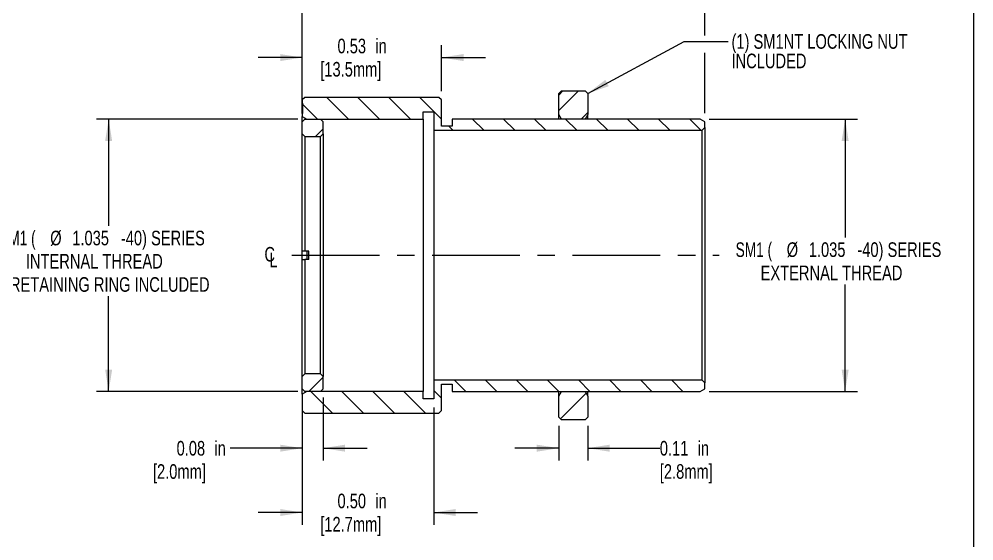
# Model space of a CAD drawing. Header units: inches. Extents: x 0.1 to 10.9, y 0 to 8.5.
# Drawn here: x 5.5 to 10.94, y 2.59 to 5.56 of the extents above; entities that cross this region are included whole.
import ezdxf

# ---------------------------------------------------------------- set-up
doc = ezdxf.new("R2010")
doc.units = ezdxf.units.IN
doc.header["$MEASUREMENT"] = 0
doc.linetypes.add('CENTERX2', pattern=[0.8, 0.5, -0.1, 0.1, -0.1])
doc.styles.add('SLDTEXTSTYLE0', font='TXT', dxfattribs={"width": 0.75})
doc.styles.add('SLDTEXTSTYLE2', font='TXT', dxfattribs={"width": 0.7})
doc.dimstyles.new('SLDDIMSTYLE1', dxfattribs={"dimtxt": 0.083333, "dimasz": 0.125, "dimexe": 0, "dimexo": 0.0625, "dimgap": 0.020833, "dimtad": 0, "dimtih": 1, "dimtoh": 1, "dimlfac": 0.666667, "dimrnd": 1e-09, "dimdsep": 46, "dimtxsty": 'SLDTEXTSTYLE0', "dimsah": 1, "dimcen": 0.09, "dimadec": 0, "dimazin": 2, "dimtfac": 1, "dimtmove": 0, "dimatfit": 0, "dimfxl": 1, "dimfrac": 2, "dimtolj": 1, "dimtzin": 12, "dimarcsym": 0})
doc.dimstyles.new('SLDDIMSTYLE3', dxfattribs={"dimtxt": 0.18, "dimasz": 0.125, "dimexe": 0, "dimexo": 0.0625, "dimgap": 0, "dimtad": 0, "dimtih": 1, "dimtoh": 1, "dimdec": 0, "dimrnd": 1e-09, "dimzin": 0, "dimdsep": 46, "dimtxsty": 'Standard', "dimsah": 1, "dimcen": 0.09, "dimadec": 0, "dimazin": 0, "dimtfac": 0.125, "dimtdec": 0, "dimtofl": 0, "dimtmove": 0, "dimatfit": 3, "dimfxl": 1, "dimfrac": 2, "dimtolj": 1, "dimtzin": 0, "dimarcsym": 0})
doc.dimstyles.new('SLDDIMSTYLE4', dxfattribs={"dimtxt": 0.083333, "dimasz": 0.125, "dimexe": 0, "dimexo": 0.0625, "dimgap": 0.020833, "dimtad": 0, "dimtih": 1, "dimtoh": 1, "dimlfac": 0.666667, "dimrnd": 1e-09, "dimzin": 0, "dimdsep": 46, "dimtxsty": 'SLDTEXTSTYLE0', "dimsah": 1, "dimcen": 0.09, "dimadec": 0, "dimazin": 0, "dimtfac": 1, "dimtmove": 0, "dimatfit": 0, "dimfxl": 1, "dimfrac": 2, "dimtolj": 1, "dimtzin": 12, "dimarcsym": 0})
doc.dimstyles.new('SLDDIMSTYLE5', dxfattribs={"dimtxt": 0.083333, "dimasz": 0.125, "dimexe": 0, "dimexo": 0.0625, "dimgap": 0.020833, "dimtad": 0, "dimtih": 1, "dimtoh": 1, "dimlfac": 0.666667, "dimrnd": 1e-09, "dimzin": 12, "dimdsep": 46, "dimtxsty": 'SLDTEXTSTYLE0', "dimsah": 1, "dimcen": 0.09, "dimadec": 0, "dimazin": 3, "dimtfac": 1, "dimtofl": 0, "dimtmove": 0, "dimatfit": 3, "dimfxl": 1, "dimfrac": 2, "dimtolj": 1, "dimtzin": 12, "dimarcsym": 0})
doc.dimstyles.new('SLDDIMSTYLE6', dxfattribs={"dimtxt": 0.083333, "dimasz": 0.125, "dimexe": 0, "dimexo": 0.0625, "dimgap": 0.020833, "dimtad": 0, "dimtih": 1, "dimtoh": 1, "dimdec": 3, "dimlfac": 0.666667, "dimrnd": 1e-09, "dimzin": 12, "dimdsep": 46, "dimtxsty": 'SLDTEXTSTYLE0', "dimsah": 1, "dimcen": 0.09, "dimadec": 0, "dimazin": 3, "dimtfac": 1, "dimtdec": 3, "dimtofl": 0, "dimtmove": 0, "dimatfit": 3, "dimfxl": 1, "dimfrac": 2, "dimtolj": 1, "dimtzin": 12, "dimarcsym": 0})

# ---------------------------------------------------------------- blocks, each defined once
blk = doc.blocks.new('SW_SYMBOL_MOD_CL')
at = {"color": 0, "linetype": 'Continuous', "lineweight": 0, "char_height": 30.8, "attachment_point": 5, "style": 'SLDTEXTSTYLE0'}
for s, insert in [('C', (15.7, 23.6)), ('L', (23.6, 11.8))]:
    blk.add_mtext(s, dxfattribs=dict(at, insert=insert))
blk = doc.blocks.new('_D_3')
at = {"color": 8, "linetype": 'Continuous', "lineweight": 0}
for p, q in [((7.1161, 3.4068), (7.1161, 3.0486)), ((7.2361, 3.4068), (7.2361, 3.0486)), ((7.1161, 3.1186), (6.7063, 3.1186)), ((7.2361, 3.1186), (7.4861, 3.1186))]:
    blk.add_line(p, q, dxfattribs=at)
for points in [[(7.1161, 3.1186), (6.9911, 3.1386), (6.9911, 3.0986)], [(7.2361, 3.1186), (7.3611, 3.0986), (7.3611, 3.1386)]]:
    blk.add_solid(points, dxfattribs=at)
at = {"color": 8, "linetype": 'Continuous', "lineweight": 0, "char_height": 0.08333, "attachment_point": 1, "style": 'SLDTEXTSTYLE0'}
for s, insert in [('0.08', (6.4009, 3.1598)), ('in', (6.6164, 3.1598)), ('[2.0mm]', (6.266, 3.0274))]:
    blk.add_mtext(s, dxfattribs=dict(at, insert=insert))
blk = doc.blocks.new('_D_4')
at = {"color": 8, "linetype": 'Continuous', "lineweight": 0}
for p, q in [((7.1161, 3.4068), (7.1161, 2.682)), ((7.8661, 3.3506), (7.8661, 2.682)), ((7.1161, 2.752), (6.8661, 2.752)), ((7.8661, 2.752), (8.1161, 2.752))]:
    blk.add_line(p, q, dxfattribs=at)
for points in [[(7.1161, 2.752), (6.9911, 2.772), (6.9911, 2.732)], [(7.8661, 2.752), (7.9911, 2.732), (7.9911, 2.772)]]:
    blk.add_solid(points, dxfattribs=at)
at = {"color": 8, "linetype": 'Continuous', "lineweight": 0, "char_height": 0.08333, "attachment_point": 1, "style": 'SLDTEXTSTYLE0'}
for s, insert in [('0.50', (7.3178, 2.8594)), ('in', (7.5333, 2.8594)), ('[12.7mm]', (7.2196, 2.727))]:
    blk.add_mtext(s, dxfattribs=dict(at, insert=insert))
blk = doc.blocks.new('_D_5')
at = {"color": 8, "linetype": 'Continuous', "lineweight": 0}
for p, q in [((8.5786, 3.2456), (8.5786, 3.0486)), ((8.7436, 3.2456), (8.7436, 3.0486)), ((8.5786, 3.1186), (8.3286, 3.1186)), ((8.7436, 3.1186), (9.1546, 3.1186))]:
    blk.add_line(p, q, dxfattribs=at)
for points in [[(8.5786, 3.1186), (8.4536, 3.1386), (8.4536, 3.0986)], [(8.7436, 3.1186), (8.8686, 3.0986), (8.8686, 3.1386)]]:
    blk.add_solid(points, dxfattribs=at)
at = {"color": 8, "linetype": 'Continuous', "lineweight": 0, "char_height": 0.08333, "attachment_point": 1, "style": 'SLDTEXTSTYLE0'}
for s, insert in [('0.11', (9.1546, 3.1598)), ('in', (9.37, 3.1598)), ('[2.8mm]', (9.1546, 3.0274))]:
    blk.add_mtext(s, dxfattribs=dict(at, insert=insert))
blk = doc.blocks.new('_D_6')
at = {"color": 8, "linetype": 'Continuous', "lineweight": 0}
for p, q in [((7.1161, 5.0766), (7.1161, 5.415)), ((7.9111, 5.1531), (7.9111, 5.415)), ((7.1161, 5.345), (6.8661, 5.345)), ((7.9111, 5.345), (8.1611, 5.345))]:
    blk.add_line(p, q, dxfattribs=at)
for points in [[(7.1161, 5.345), (6.9911, 5.365), (6.9911, 5.325)], [(7.9111, 5.345), (8.0361, 5.325), (8.0361, 5.365)]]:
    blk.add_solid(points, dxfattribs=at)
at = {"color": 8, "linetype": 'Continuous', "lineweight": 0, "char_height": 0.08333, "attachment_point": 1, "style": 'SLDTEXTSTYLE0'}
for s, insert in [('0.53', (7.3178, 5.4525)), ('in', (7.5333, 5.4525)), ('[13.5mm]', (7.2196, 5.3201))]:
    blk.add_mtext(s, dxfattribs=dict(at, insert=insert))
blk = doc.blocks.new('_D_7')
at = {"color": 8, "linetype": 'Continuous', "lineweight": 0}
for p, q in [((7.1161, 5.0766), (7.1161, 5.9265)), ((9.4111, 5.4715), (9.4111, 5.9265)), ((7.1161, 5.8565), (8.0578, 5.8565)), ((9.4111, 5.8565), (8.5596, 5.8565)), ((9.4111, 5.0286), (9.4111, 5.3715))]:
    blk.add_line(p, q, dxfattribs=at)
for points in [[(7.1161, 5.8565), (7.2411, 5.8365), (7.2411, 5.8765)], [(9.4111, 5.8565), (9.2861, 5.8765), (9.2861, 5.8365)]]:
    blk.add_solid(points, dxfattribs=at)
at = {"color": 8, "linetype": 'Continuous', "lineweight": 0, "char_height": 0.08333, "attachment_point": 1, "style": 'SLDTEXTSTYLE0'}
for s, insert in [('1.53', (8.156, 5.964)), ('in', (8.3714, 5.964)), ('[38.9mm]', (8.0578, 5.8315))]:
    blk.add_mtext(s, dxfattribs=dict(at, insert=insert))
blk = doc.blocks.new('_D_8')
at = {"color": 8, "linetype": 'Continuous', "lineweight": 0}
for p, q in [((9.4351, 4.9943), (10.2807, 4.9943)), ((10.2107, 4.9943), (10.2107, 4.3201)), ((10.2107, 3.4418), (10.2107, 4.0521)), ((9.4351, 3.4418), (10.2807, 3.4418))]:
    blk.add_line(p, q, dxfattribs=at)
for points in [[(10.2107, 4.9943), (10.1907, 4.8693), (10.2307, 4.8693)], [(10.2107, 3.4418), (10.2307, 3.5668), (10.1907, 3.5668)]]:
    blk.add_solid(points, dxfattribs=at)
at = {"color": 8, "linetype": 'Continuous', "lineweight": 0, "attachment_point": 1}
for s, insert, char_height, style in [('SM1 (', (9.5867, 4.2919), 0.08333, 'SLDTEXTSTYLE2'), ('%%c', (9.8776, 4.2919), 0.08333, 'SLDTEXTSTYLE0'), ('1.035', (10.0034, 4.2919), 0.08333, 'SLDTEXTSTYLE0'), ('-40) SERIES', (10.2804, 4.2919), 0.083333, 'SLDTEXTSTYLE0'), ('EXTERNAL THREAD', (9.729, 4.1595), 0.083333, 'SLDTEXTSTYLE0')]:
    blk.add_mtext(s, dxfattribs=dict(at, insert=insert, char_height=char_height, style=style))
blk = doc.blocks.new('_D_9')
at = {"color": 8, "linetype": 'Continuous', "lineweight": 0}
for p, q in [((7.0921, 4.9943), (5.9437, 4.9943)), ((6.0137, 4.9943), (6.0137, 4.3863)), ((6.0137, 3.4418), (6.0137, 3.9859)), ((7.0921, 3.4418), (5.9437, 3.4418))]:
    blk.add_line(p, q, dxfattribs=at)
for points in [[(6.0137, 4.9943), (5.9937, 4.8693), (6.0337, 4.8693)], [(6.0137, 3.4418), (6.0337, 3.5668), (5.9937, 3.5668)]]:
    blk.add_solid(points, dxfattribs=at)
at = {"color": 8, "linetype": 'Continuous', "lineweight": 0, "attachment_point": 1}
for s, insert, char_height, style in [('SM1 (', (5.3897, 4.3581), 0.08333, 'SLDTEXTSTYLE2'), ('%%c', (5.6806, 4.3581), 0.08333, 'SLDTEXTSTYLE0'), ('1.035', (5.8064, 4.3581), 0.08333, 'SLDTEXTSTYLE0'), ('-40) SERIES', (6.0834, 4.3581), 0.083333, 'SLDTEXTSTYLE0'), ('INTERNAL THREAD', (5.5419, 4.2257), 0.083333, 'SLDTEXTSTYLE0'), ('(1) SM1RR RETAINING RING INCLUDED', (5.01, 4.0933), 0.083333, 'SLDTEXTSTYLE0')]:
    blk.add_mtext(s, dxfattribs=dict(at, insert=insert, char_height=char_height, style=style))
blk = doc.blocks.new('SW_NOTE_4')
at = {"color": 0, "linetype": 'Continuous', "lineweight": 0, "attachment_point": 1, "style": 'SLDTEXTSTYLE0'}
for s, insert, char_height in [('(1) SM1NT LOCKING NUT', (0.0199, 0.0423), 0.083333), ('INCLUDED', (0.0199, -0.0688), 0.08333)]:
    blk.add_mtext(s, dxfattribs=dict(at, insert=insert, char_height=char_height))

msp = doc.modelspace()

# ---------------------------------------------------------------- hatches: boundary and pattern name
at = {"linetype": 'Continuous', "lineweight": 0}
h = msp.add_hatch(dxfattribs=at)
h.set_pattern_fill('ANSI31', angle=90, style=0)
h.paths.add_polyline_path([(7.9711, 4.9943), (7.9711, 4.9531), (7.9111, 4.9531), (7.9111, 5.1031), (7.8961, 5.1181), (7.1311, 5.1181), (7.1161, 5.1031), (7.1161, 5.085), (7.1176, 5.085), (7.1176, 5.0266), (7.1161, 5.0266), (7.1161, 5.0093), (7.1421, 4.9943), (7.8061, 4.9943), (7.8061, 5.0356), (7.8661, 5.0356), (7.8661, 4.9306), (9.3961, 4.9306), (9.4111, 4.9456), (9.4111, 4.9793), (9.3851, 4.9943)], flags=0)
h = msp.add_hatch(dxfattribs=at)
h.set_pattern_fill('ANSI31', style=0)
h.paths.add_polyline_path([(8.7286, 4.9943), (8.7436, 5.0203), (8.7436, 5.1406), (8.7286, 5.1556), (8.5936, 5.1556), (8.5786, 5.1406), (8.5786, 5.0203), (8.5936, 4.9943)], flags=0)
at = {"linetype": 'Continuous'}
h = msp.add_hatch(dxfattribs=at)
h.set_pattern_fill('ANSI31', scale=1.5, style=0)
h.paths.add_polyline_path([(8.7286, 4.9943), (8.7436, 5.0203), (8.7436, 5.1406), (8.7286, 5.1556), (8.5936, 5.1556), (8.5786, 5.1406), (8.5786, 5.0203), (8.5936, 4.9943)], flags=0)
h = msp.add_hatch(dxfattribs=at)
h.set_pattern_fill('ANSI31', scale=1.5, style=0)
h.paths.add_polyline_path([(8.7286, 4.9943), (8.7436, 5.0203), (8.7436, 5.1406), (8.7286, 5.1556), (8.5936, 5.1556), (8.5786, 5.1406), (8.5786, 5.0203), (8.5936, 4.9943)], flags=0)
at = {"linetype": 'Continuous', "lineweight": 0}
h = msp.add_hatch(dxfattribs=at)
h.set_pattern_fill('ANSI31', style=0)
h.paths.add_polyline_path([(7.1161, 4.9793), (7.1161, 4.9096), (7.1311, 4.8946), (7.2211, 4.8946), (7.2361, 4.9096), (7.2361, 4.9793), (7.2211, 4.9943), (7.1311, 4.9943)], flags=0)
h = msp.add_hatch(dxfattribs=at)
h.set_pattern_fill('ANSI31', style=0)
h.paths.add_polyline_path([(7.2211, 3.5416), (7.1311, 3.5416), (7.1161, 3.5266), (7.1161, 3.4568), (7.1311, 3.4418), (7.2211, 3.4418), (7.2361, 3.4568), (7.2361, 3.5266)], flags=0)
h = msp.add_hatch(dxfattribs=at)
h.set_pattern_fill('ANSI31', angle=90, style=0)
h.paths.add_polyline_path([(7.8661, 3.5056), (7.8661, 3.4006), (7.8061, 3.4006), (7.8061, 3.4418), (7.1421, 3.4418), (7.1161, 3.4268), (7.1161, 3.3331), (7.1311, 3.3181), (7.8961, 3.3181), (7.9111, 3.3331), (7.9111, 3.4831), (7.9711, 3.4831), (7.9711, 3.4418), (9.3851, 3.4418), (9.4111, 3.4568), (9.4111, 3.4906), (9.3961, 3.5056)], flags=0)
h = msp.add_hatch(dxfattribs=at)
h.set_pattern_fill('ANSI31', style=0)
h.paths.add_polyline_path([(8.7436, 3.4158), (8.7286, 3.4418), (8.5936, 3.4418), (8.5786, 3.4158), (8.5786, 3.2956), (8.5936, 3.2806), (8.7286, 3.2806), (8.7436, 3.2956)], flags=0)

# ---------------------------------------------------------------- linework, layer by layer
at = {"color": 7, "linetype": 'Continuous', "lineweight": 0}
for p, q in [((10.9445, 0.0356), (10.9445, 8.4506)), ((7.1311, 5.1181), (7.1161, 5.1031)), ((7.8961, 5.1181), (7.1311, 5.1181)), ((7.9111, 5.1031), (7.8961, 5.1181)), ((8.5786, 5.1406), (8.5936, 5.1556)), ((8.5786, 5.0203), (8.5786, 5.1406)), ((8.5936, 5.1556), (8.7286, 5.1556)), ((8.7286, 5.1556), (8.7436, 5.1406)), ((8.7436, 5.1406), (8.7436, 5.0203)), ((7.1161, 5.0729), (7.1159, 5.0729)), ((7.1161, 5.1031), (7.1161, 5.085)), ((7.1161, 5.085), (7.1176, 5.085)), ((7.1161, 5.0746), (7.1161, 5.085)), ((7.1176, 5.0741), (7.1161, 5.0741)), ((7.1176, 5.0676), (7.1161, 5.0676)), ((7.1176, 5.0605), (7.1161, 5.0605)), ((7.1176, 5.0604), (7.1161, 5.0604)), ((7.1176, 5.085), (7.1176, 5.0266)), ((7.9111, 4.9531), (7.9111, 5.1031)), ((7.1176, 5.0484), (7.1159, 5.0484)), ((7.1159, 5.0373), (7.1161, 5.0373)), ((7.1161, 5.0489), (7.1161, 5.06)), ((7.1176, 5.0361), (7.1161, 5.0361)), ((7.1161, 5.0266), (7.1161, 5.0093)), ((7.1176, 5.0266), (7.1161, 5.0266)), ((7.1161, 5.0093), (7.1421, 4.9943)), ((7.1161, 4.9793), (7.1161, 5.0093)), ((7.8061, 5.0356), (7.8661, 5.0356)), ((7.8061, 4.9943), (7.8061, 5.0356)), ((7.8661, 5.0356), (7.8661, 4.9306)), ((8.5936, 4.9943), (8.5786, 5.0203)), ((8.5786, 4.9943), (8.5786, 5.0203)), ((8.7436, 5.0203), (8.7286, 4.9943)), ((8.7436, 4.9943), (8.7436, 5.0203)), ((7.1311, 4.9943), (7.1161, 4.9793)), ((7.1161, 4.9096), (7.1161, 4.9793)), ((7.1311, 4.9943), (7.2211, 4.9943)), ((7.1421, 4.9943), (7.8061, 4.9943)), ((7.2361, 4.9793), (7.2211, 4.9943)), ((7.2361, 4.9096), (7.2361, 4.9793)), ((7.8061, 4.9943), (7.8061, 3.4418)), ((7.9711, 4.9531), (7.9111, 4.9531)), ((9.3851, 4.9943), (7.9711, 4.9943)), ((7.9711, 4.9943), (7.9711, 4.9531)), ((8.7286, 4.9943), (8.5936, 4.9943)), ((9.4111, 4.9793), (9.3851, 4.9943)), ((9.4111, 4.9456), (9.4111, 4.9793)), ((7.1161, 4.9096), (7.1311, 4.8946)), ((7.1161, 4.2415), (7.1161, 4.9096)), ((7.2211, 4.8946), (7.2361, 4.9096)), ((7.2361, 4.9096), (7.2361, 3.5266)), ((7.8661, 4.9306), (9.3961, 4.9306)), ((7.8661, 4.9306), (7.8661, 3.5056)), ((9.3961, 4.9306), (9.4111, 4.9456)), ((9.3961, 3.5056), (9.3961, 4.9306)), ((9.4111, 4.9456), (9.4111, 3.4906)), ((7.1311, 4.8946), (7.1311, 4.2415)), ((7.1311, 4.8946), (7.2211, 4.8946)), ((7.2211, 3.5416), (7.2211, 4.8946)), ((7.1161, 4.1946), (7.1161, 4.2415)), ((7.1311, 4.2415), (7.1161, 4.2415)), ((7.1161, 3.5266), (7.1161, 4.1946)), ((7.1161, 4.1946), (7.1311, 4.1946)), ((7.1536, 4.2415), (7.1311, 4.2415)), ((7.1311, 4.1946), (7.1311, 3.5416)), ((7.1536, 4.1946), (7.1311, 4.1946)), ((7.1421, 4.2415), (7.1421, 4.1946)), ((7.1536, 4.1946), (7.1536, 4.2415)), ((7.1311, 3.5416), (7.1161, 3.5266)), ((7.2211, 3.5416), (7.1311, 3.5416)), ((7.2361, 3.5266), (7.2211, 3.5416)), ((7.1161, 3.4568), (7.1161, 3.5266)), ((7.2361, 3.4568), (7.2361, 3.5266)), ((9.3961, 3.5056), (7.8661, 3.5056)), ((7.8661, 3.5056), (7.8661, 3.4006)), ((7.9111, 3.4831), (7.9711, 3.4831)), ((7.9111, 3.3331), (7.9111, 3.4831)), ((7.9711, 3.4831), (7.9711, 3.4418)), ((9.4111, 3.4906), (9.3961, 3.5056)), ((9.4111, 3.4568), (9.4111, 3.4906)), ((7.1161, 3.4268), (7.1161, 3.4568)), ((7.1161, 3.4568), (7.1311, 3.4418)), ((7.1421, 3.4418), (7.1161, 3.4268)), ((7.2211, 3.4418), (7.1311, 3.4418)), ((7.8061, 3.4418), (7.1421, 3.4418)), ((7.2211, 3.4418), (7.2361, 3.4568)), ((7.8061, 3.4006), (7.8061, 3.4418)), ((7.9711, 3.4418), (9.3851, 3.4418)), ((8.5786, 3.4158), (8.5936, 3.4418)), ((8.5786, 3.4158), (8.5786, 3.4418)), ((8.5936, 3.4418), (8.7286, 3.4418)), ((8.7286, 3.4418), (8.7436, 3.4158)), ((8.7436, 3.4158), (8.7436, 3.4418)), ((9.3851, 3.4418), (9.4111, 3.4568)), ((7.1161, 3.4175), (7.1159, 3.4175)), ((7.1161, 3.4268), (7.1161, 3.3331)), ((7.8661, 3.4006), (7.8061, 3.4006)), ((8.5786, 3.2956), (8.5786, 3.4158)), ((8.7436, 3.4158), (8.7436, 3.2956)), ((7.1159, 3.3692), (7.1161, 3.3692)), ((7.1161, 3.3629), (7.1159, 3.3629)), ((7.1161, 3.3331), (7.1311, 3.3181)), ((7.8961, 3.3181), (7.9111, 3.3331)), ((7.1311, 3.3181), (7.8961, 3.3181)), ((8.5936, 3.2806), (8.5786, 3.2956)), ((8.7286, 3.2806), (8.5936, 3.2806)), ((8.7436, 3.2956), (8.7286, 3.2806))]:
    msp.add_line(p, q, dxfattribs=at)
at = {"color": 8, "linetype": 'CENTERX2', "lineweight": 0}
msp.add_line((7.0571, 4.2181), (9.4927, 4.2181), dxfattribs=at)
at = {"color": 7, "linetype": 'Continuous', "lineweight": 0}
for points, knots in [([(7.1161, 5.0676), (7.1161, 5.0685), (7.1161, 5.0704), (7.1161, 5.0725), (7.1161, 5.0738), (7.1161, 5.074), (7.1161, 5.0741)], [0, 0, 0, 0, 0.279059, 0.5630519, 0.7828402, 1, 1, 1, 1]), ([(7.1161, 5.0605), (7.1161, 5.0605), (7.1161, 5.0606), (7.1161, 5.0612), (7.1161, 5.0628), (7.1161, 5.0651), (7.1161, 5.0668), (7.1161, 5.0676)], [0, 0, 0, 0, 0.122933, 0.240353, 0.483884, 0.745582, 1, 1, 1, 1]), ([(7.1161, 5.0361), (7.1161, 5.0374), (7.1161, 5.0399), (7.1161, 5.0437), (7.1161, 5.0465), (7.1161, 5.0478), (7.1161, 5.0484), (7.1161, 5.0484), (7.1161, 5.0484)], [0, 0, 0, 0, 0.24867, 0.496796, 0.746563, 0.827601, 0.909814, 1, 1, 1, 1]), ([(7.1161, 5.0266), (7.1161, 5.0283), (7.1161, 5.0315), (7.1161, 5.0347), (7.1161, 5.0361)], [0, 0, 0, 0, 0.558063, 1, 1, 1, 1])]:
    msp.add_open_spline(points, degree=3, knots=knots, dxfattribs=at)

# ---------------------------------------------------------------- block references
at = {"color": 8, "linetype": 'Continuous', "lineweight": 0}
msp.add_blockref('SW_NOTE_4', (9.5432, 5.4361), dxfattribs=at)
at = {"color": 8, "linetype": 'Continuous', "lineweight": 0, "xscale": 0.0027037109, "yscale": 0.0027037109, "zscale": 0.0027037109}
msp.add_blockref('SW_SYMBOL_MOD_CL', (6.889, 4.1593), dxfattribs=at)

# ---------------------------------------------------------------- dimensions: what is measured, and where the dimension line sits
at = {"color": 8, "linetype": 'Continuous', "lineweight": 0}
for base, p1, p2, text, dimstyle, picture, middle in [((9.4111, 5.8565), (7.1161, 5.0266), (9.4111, 4.9793), '<>in\\P[38.9mm]', 'SLDDIMSTYLE5', '_D_7', (8.3087, 5.8565)), ((7.9111, 5.345), (7.1161, 5.0266), (7.9111, 5.1031), '<>in\\P[13.5mm]', 'SLDDIMSTYLE1', '_D_6', (7.4705, 5.345)), ((7.2361, 3.1186), (7.1161, 3.4568), (7.2361, 3.4568), '<>in\\P[2.0mm]', 'SLDDIMSTYLE1', '_D_3', (6.4862, 3.1186)), ((7.8661, 2.752), (7.1161, 3.4568), (7.8661, 3.4006), '<>in\\P[12.7mm]', 'SLDDIMSTYLE4', '_D_4', (7.4705, 2.752)), ((8.7436, 3.1186), (8.5786, 3.2956), (8.7436, 3.2956), '<>in\\P[2.8mm]', 'SLDDIMSTYLE1', '_D_5', (9.3748, 3.1186))]:
    dim = msp.add_linear_dim(base=base, p1=p1, p2=p2, text=text, dimstyle=dimstyle, dxfattribs=at)
    dim.commit()
    dim.dimension.update_dxf_attribs({"geometry": picture, "text_midpoint": middle, "dimtype": 160})
for base, p1, p2, text, picture, middle in [((6.0137, 3.4418), (7.1421, 4.9943), (7.1421, 3.4418), 'SM1 (%%c<>-40) SERIES\\PINTERNAL THREAD\\P(1) SM1RR RETAINING RING INCLUDED', '_D_9', (6.0137, 4.1861)), ((10.2107, 3.4418), (9.3851, 4.9943), (9.3851, 3.4418), 'SM1 (%%c<>-40) SERIES\\PEXTERNAL THREAD', '_D_8', (10.2107, 4.1861))]:
    dim = msp.add_linear_dim(base=base, p1=p1, p2=p2, angle=90, text=text, dimstyle='SLDDIMSTYLE6', dxfattribs=at)
    dim.commit()
    dim.dimension.update_dxf_attribs({"geometry": picture, "text_midpoint": middle, "dimtype": 160})

# ---------------------------------------------------------------- leaders
msp.add_leader([(8.7436, 5.1406), (9.2932, 5.4361), (9.5432, 5.4361)], dimstyle='SLDDIMSTYLE3', dxfattribs=at)

doc.saveas('drawing.dxf')
